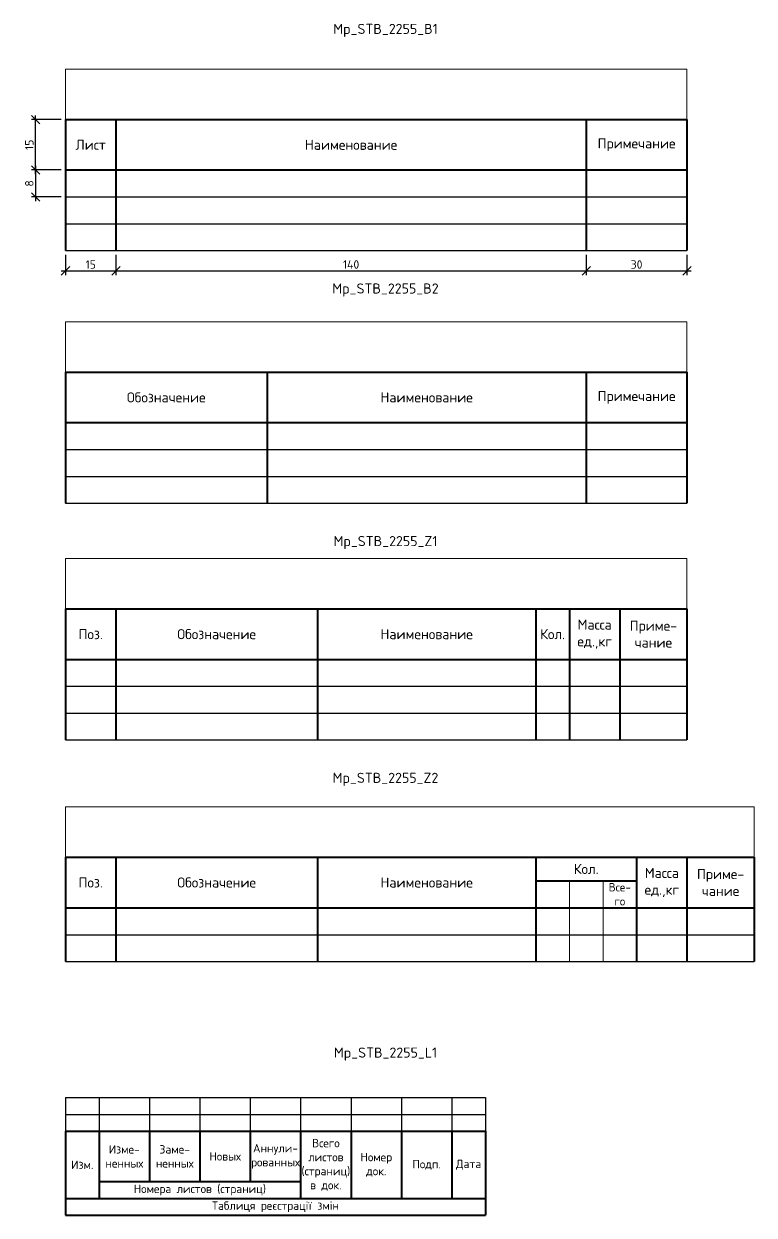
# Model space of a CAD drawing. Header units: millimetres. Extents: x 1497 to 8154, y -1970 to 1505.
# Drawn here: x 2422 to 2639.4, y -1488.7 to -1134.1 of the extents above; entities that cross this region are included whole.
import ezdxf

# ---------------------------------------------------------------- set-up
doc = ezdxf.new("R2010")
doc.units = ezdxf.units.MM
doc.styles.add('MpTextStyle', font='isocpeur.ttf')
doc.dimstyles.new('MpDimStyle', dxfattribs={"dimtxt": 2.5, "dimasz": 2.5, "dimexe": 1.25, "dimexo": 1.25, "dimtad": 1, "dimdec": 0, "dimdsep": 46, "dimtxsty": 'MpTextStyle', "dimblk": 'OBLIQUE', "dimcen": 2.5, "dimdle": 1.25, "dimadec": 0, "dimazin": 0, "dimtfac": 1, "dimtdec": 0, "dimtix": 1, "dimtmove": 2, "dimatfit": 3, "dimfxl": 1, "dimarcsym": 0})

# ---------------------------------------------------------------- blocks, each defined once
blk = doc.blocks.new('_Oblique')
at = {"color": 0, "linetype": 'ByBlock', "lineweight": -2}
blk.add_line((-0.5, -0.5), (0.5, 0.5), dxfattribs=at)
blk = doc.blocks.new('*D108')
at = {"color": 0, "lineweight": -2, "transparency": 16777216}
for p, q in [((2434.41, -1202.81), (2434.41, -1208.82)), ((2449.41, -1202.81), (2449.41, -1208.82)), ((2433.16, -1207.57), (2450.66, -1207.57))]:
    blk.add_line(p, q, dxfattribs=at)
at = {"layer": 'Defpoints', "color": 0, "transparency": 16777216}
for p in [(2434.41, -1201.56), (2449.41, -1201.56), (2449.41, -1207.57)]:
    blk.add_point(p, dxfattribs=at)
at = {"color": 0, "lineweight": -2, "transparency": 16777216, "xscale": 2.5, "yscale": 2.5, "zscale": 2.5, "rotation": 180}
blk.add_blockref('_Oblique', (2434.41, -1207.57), dxfattribs=at)
at = {"color": 0, "lineweight": -2, "transparency": 16777216, "xscale": 2.5, "yscale": 2.5, "zscale": 2.5}
blk.add_blockref('_Oblique', (2449.41, -1207.57), dxfattribs=at)
at = {"color": 0, "transparency": 16777216, "insert": (2441.91, -1205.69), "char_height": 2.5, "attachment_point": 5, "style": 'MpTextStyle'}
blk.add_mtext('15', dxfattribs=at)
blk = doc.blocks.new('*D109')
at = {"color": 0, "lineweight": -2, "transparency": 16777216}
for p, q in [((2449.41, -1202.81), (2449.41, -1208.82)), ((2589.41, -1202.81), (2589.41, -1208.82)), ((2448.16, -1207.57), (2590.66, -1207.57))]:
    blk.add_line(p, q, dxfattribs=at)
at = {"layer": 'Defpoints', "color": 0, "transparency": 16777216}
for p in [(2449.41, -1201.56), (2589.41, -1201.56), (2589.41, -1207.57)]:
    blk.add_point(p, dxfattribs=at)
at = {"color": 0, "lineweight": -2, "transparency": 16777216, "xscale": 2.5, "yscale": 2.5, "zscale": 2.5, "rotation": 180}
blk.add_blockref('_Oblique', (2449.41, -1207.57), dxfattribs=at)
at = {"color": 0, "lineweight": -2, "transparency": 16777216, "xscale": 2.5, "yscale": 2.5, "zscale": 2.5}
blk.add_blockref('_Oblique', (2589.41, -1207.57), dxfattribs=at)
at = {"color": 0, "transparency": 16777216, "insert": (2519.41, -1205.69), "char_height": 2.5, "attachment_point": 5, "style": 'MpTextStyle'}
blk.add_mtext('140', dxfattribs=at)
blk = doc.blocks.new('*D110')
at = {"color": 0, "lineweight": -2, "transparency": 16777216}
for p, q in [((2589.41, -1202.81), (2589.41, -1208.82)), ((2619.41, -1202.81), (2619.41, -1208.82)), ((2588.16, -1207.57), (2620.66, -1207.57))]:
    blk.add_line(p, q, dxfattribs=at)
at = {"layer": 'Defpoints', "color": 0, "transparency": 16777216}
for p in [(2589.41, -1201.56), (2619.41, -1201.56), (2619.41, -1207.57)]:
    blk.add_point(p, dxfattribs=at)
at = {"color": 0, "lineweight": -2, "transparency": 16777216, "xscale": 2.5, "yscale": 2.5, "zscale": 2.5, "rotation": 180}
blk.add_blockref('_Oblique', (2589.41, -1207.57), dxfattribs=at)
at = {"color": 0, "lineweight": -2, "transparency": 16777216, "xscale": 2.5, "yscale": 2.5, "zscale": 2.5}
blk.add_blockref('_Oblique', (2619.41, -1207.57), dxfattribs=at)
at = {"color": 0, "transparency": 16777216, "insert": (2604.41, -1205.69), "char_height": 2.5, "attachment_point": 5, "style": 'MpTextStyle'}
blk.add_mtext('30', dxfattribs=at)
blk = doc.blocks.new('*D111')
at = {"color": 0, "lineweight": -2, "transparency": 16777216}
for p, q in [((2433.16, -1162.56), (2424.27, -1162.56)), ((2425.52, -1178.81), (2425.52, -1161.31)), ((2433.16, -1177.56), (2424.27, -1177.56))]:
    blk.add_line(p, q, dxfattribs=at)
at = {"layer": 'Defpoints', "color": 0, "transparency": 16777216}
for p in [(2425.52, -1162.56), (2434.41, -1162.56), (2434.41, -1177.56)]:
    blk.add_point(p, dxfattribs=at)
at = {"color": 0, "lineweight": -2, "transparency": 16777216, "xscale": 2.5, "yscale": 2.5, "zscale": 2.5}
for p, rotation in [((2425.52, -1162.56), 90), ((2425.52, -1177.56), 270)]:
    blk.add_blockref('_Oblique', p, dxfattribs=dict(at, rotation=rotation))
at = {"color": 0, "transparency": 16777216, "insert": (2423.64, -1170.06), "char_height": 2.5, "attachment_point": 5, "rotation": 90, "style": 'MpTextStyle'}
blk.add_mtext('15', dxfattribs=at)
blk = doc.blocks.new('*D112')
at = {"color": 0, "lineweight": -2, "transparency": 16777216}
for p, q in [((2425.52, -1176.31), (2425.52, -1186.81)), ((2433.16, -1177.56), (2424.27, -1177.56)), ((2433.16, -1185.56), (2424.27, -1185.56))]:
    blk.add_line(p, q, dxfattribs=at)
at = {"layer": 'Defpoints', "color": 0, "transparency": 16777216}
for p in [(2434.41, -1177.56), (2425.52, -1185.56), (2434.41, -1185.56)]:
    blk.add_point(p, dxfattribs=at)
at = {"color": 0, "lineweight": -2, "transparency": 16777216, "xscale": 2.5, "yscale": 2.5, "zscale": 2.5}
for p, rotation in [((2425.52, -1177.56), 90), ((2425.52, -1185.56), 270)]:
    blk.add_blockref('_Oblique', p, dxfattribs=dict(at, rotation=rotation))
at = {"color": 0, "transparency": 16777216, "insert": (2423.64, -1181.56), "char_height": 2.5, "attachment_point": 5, "rotation": 90, "style": 'MpTextStyle'}
blk.add_mtext('8', dxfattribs=at)
blk = doc.blocks.new('*T103')
at = {"color": 0, "linetype": 'ByBlock', "lineweight": 40}
for p, q in [((0, -15), (185, -15)), ((0, -15), (0, -54)), ((15, -15), (15, -54)), ((155, -15), (155, -54)), ((185, -15), (185, -54)), ((0, -30), (185, -30))]:
    blk.add_line(p, q, dxfattribs=at)
at = {"color": 0, "linetype": 'ByBlock', "lineweight": -2}
for p, q in [((0, -38), (185, -38)), ((0, -46), (185, -46)), ((0, -54), (185, -54))]:
    blk.add_line(p, q, dxfattribs=at)
at = {"layer": 'Defpoints', "color": 8, "linetype": 'ByBlock', "lineweight": 0}
for p, q in [((0, 0), (185, 0)), ((0, 0), (0, -15)), ((185, 0), (185, -15))]:
    blk.add_line(p, q, dxfattribs=at)
at = {"color": 0, "char_height": 3, "attachment_point": 5, "style": 'MpTextStyle'}
for s, insert, width in [('Лист', (7.5, -22.5), 15), ('Наименование', (85, -22.5), 140), ('Примечание', (170, -22.5), 30)]:
    blk.add_mtext(s, dxfattribs=dict(at, insert=insert, width=width))
blk = doc.blocks.new('*T104')
at = {"color": 0, "linetype": 'ByBlock', "lineweight": 40}
for p, q in [((0, -15), (185, -15)), ((0, -15), (0, -54)), ((60, -15), (60, -54)), ((155, -15), (155, -54)), ((185, -15), (185, -54)), ((0, -30), (185, -30))]:
    blk.add_line(p, q, dxfattribs=at)
at = {"color": 0, "linetype": 'ByBlock', "lineweight": -2}
for p, q in [((0, -38), (185, -38)), ((0, -46), (185, -46)), ((0, -54), (185, -54))]:
    blk.add_line(p, q, dxfattribs=at)
at = {"layer": 'Defpoints', "color": 8, "linetype": 'ByBlock', "lineweight": 0}
for p, q in [((0, 0), (185, 0)), ((0, 0), (0, -15)), ((185, 0), (185, -15))]:
    blk.add_line(p, q, dxfattribs=at)
at = {"color": 0, "char_height": 3, "attachment_point": 5, "style": 'MpTextStyle'}
for s, insert, width in [('Обозначение', (30, -22.5), 60), ('Наименование', (107.5, -22.5), 95), ('Примечание', (170, -22.5), 30)]:
    blk.add_mtext(s, dxfattribs=dict(at, insert=insert, width=width))
blk = doc.blocks.new('*T105')
at = {"color": 0, "linetype": 'ByBlock', "lineweight": 40}
for p, q in [((0, -15), (185, -15)), ((0, -15), (0, -54)), ((15, -15), (15, -54)), ((75, -15), (75, -54)), ((140, -15), (140, -54)), ((150, -15), (150, -54)), ((165, -15), (165, -54)), ((185, -15), (185, -54)), ((0, -30), (185, -30))]:
    blk.add_line(p, q, dxfattribs=at)
at = {"color": 0, "linetype": 'ByBlock', "lineweight": -2}
for p, q in [((0, -38), (185, -38)), ((0, -46), (185, -46)), ((0, -54), (185, -54))]:
    blk.add_line(p, q, dxfattribs=at)
at = {"layer": 'Defpoints', "color": 8, "linetype": 'ByBlock', "lineweight": 0}
for p, q in [((0, 0), (185, 0)), ((0, 0), (0, -15)), ((185, 0), (185, -15))]:
    blk.add_line(p, q, dxfattribs=at)
at = {"color": 0, "char_height": 3, "attachment_point": 5, "style": 'MpTextStyle'}
for s, insert, width in [('Поз.', (7.5, -22.5), 15), ('Обозначение', (45, -22.5), 60), ('Наименование', (107.5, -22.5), 65), ('Кол.', (145, -22.5), 10), ('Масса\\Pед.,кг', (157.5, -22.5), 15), ('Приме-\\Pчание', (175, -22.5), 20)]:
    blk.add_mtext(s, dxfattribs=dict(at, insert=insert, width=width))
blk = doc.blocks.new('*T106')
at = {"color": 0, "linetype": 'ByBlock', "lineweight": 40}
for p, q in [((0, -15), (205, -15)), ((0, -15), (0, -46.05)), ((15, -15), (15, -46.05)), ((75, -15), (75, -46.05)), ((140, -15), (140, -46.05)), ((170, -15), (170, -46.05)), ((185, -15), (185, -46.05)), ((205, -15), (205, -46.05)), ((140, -22), (170, -22)), ((0, -30.05), (205, -30.05))]:
    blk.add_line(p, q, dxfattribs=at)
at = {"color": 0, "linetype": 'ByBlock', "lineweight": 20}
for p, q in [((150, -22), (150, -46.05)), ((160, -22), (160, -46.05))]:
    blk.add_line(p, q, dxfattribs=at)
at = {"color": 0, "linetype": 'ByBlock', "lineweight": -2}
for p, q in [((0, -38.05), (205, -38.05)), ((0, -46.05), (205, -46.05))]:
    blk.add_line(p, q, dxfattribs=at)
at = {"layer": 'Defpoints', "color": 8, "linetype": 'ByBlock', "lineweight": 0}
for p, q in [((0, 0), (205, 0)), ((0, 0), (0, -15)), ((205, 0), (205, -15))]:
    blk.add_line(p, q, dxfattribs=at)
at = {"color": 0, "attachment_point": 5, "style": 'MpTextStyle'}
for s, insert, char_height, width in [('Кол.', (155, -18.5), 3, 30), ('Поз.', (7.5, -22.52), 3, 15), ('Обозначение', (45, -22.52), 3, 60), ('Наименование', (107.5, -22.52), 3, 65), ('Масса\\Pед.,кг', (177.5, -22.52), 3, 15), ('Приме-\\Pчание', (195, -22.52), 3, 20), ('Все-\\Pго', (165, -26.02), 2.5, 10)]:
    blk.add_mtext(s, dxfattribs=dict(at, insert=insert, char_height=char_height, width=width))
blk = doc.blocks.new('*T107')
at = {"color": 0, "linetype": 'ByBlock', "lineweight": -2}
for p, q in [((0, 0), (125, 0)), ((0, 0), (0, -10)), ((10, 0), (10, -10)), ((25, 0), (25, -10)), ((40, 0), (40, -10)), ((55, 0), (55, -10)), ((70, 0), (70, -10)), ((85, 0), (85, -10)), ((100, 0), (100, -10)), ((115, 0), (115, -10)), ((125, 0), (125, -10)), ((0, -5), (125, -5))]:
    blk.add_line(p, q, dxfattribs=at)
at = {"color": 0, "linetype": 'ByBlock', "lineweight": 40}
for p, q in [((0, -10), (125, -10)), ((0, -10), (0, -35)), ((10, -10), (10, -30)), ((25, -10), (25, -25)), ((40, -10), (40, -25)), ((55, -10), (55, -25)), ((70, -10), (70, -30)), ((85, -10), (85, -30)), ((100, -10), (100, -30)), ((115, -10), (115, -30)), ((125, -10), (125, -35)), ((10, -25), (70, -25)), ((0, -30), (125, -30)), ((0, -35), (125, -35))]:
    blk.add_line(p, q, dxfattribs=at)
at = {"color": 0, "char_height": 2.5, "attachment_point": 5, "style": 'MpTextStyle'}
for s, insert, width in [('Изме- ненных', (17.5, -17.5), 15), ('Заме- ненных', (32.5, -17.5), 15), ('Аннули- рованных', (62.5, -17.5), 15), ('Всего листов (страниц) в док.', (77.5, -20), 15), ('Новых', (47.5, -17.5), 15), ('Номер док.', (92.5, -20), 15), ('Изм.', (5, -20), 10), ('Подп.', (107.5, -20), 15), ('Дата', (120, -20), 10), ('Номера листов (страниц)', (40, -27.5), 60), ('Таблиця реєстрації змін', (62.5, -32.5), 125)]:
    blk.add_mtext(s, dxfattribs=dict(at, insert=insert, width=width))

msp = doc.modelspace()

# ---------------------------------------------------------------- block references
for name, p in [('*T103', (2434.41, -1147.56)), ('*T104', (2434.41, -1222.75)), ('*T105', (2434.41, -1293.22)), ('*T106', (2434.41, -1367.12)), ('*T107', (2434.41, -1453.66))]:
    msp.add_blockref(name, p)

# ---------------------------------------------------------------- texts
at = {"char_height": 3, "attachment_point": 5, "style": 'MpTextStyle'}
for s, insert in [('Mp_STB_2255_B1', (2529.66, -1136.01)), ('Mp_STB_2255_B2', (2529.66, -1213.28)), ('Mp_STB_2255_Z1', (2529.66, -1288.47)), ('Mp_STB_2255_Z2', (2529.66, -1358.93)), ('Mp_STB_2255_L1', (2529.66, -1440.71))]:
    msp.add_mtext_dynamic_manual_height_columns(s, width=51.718, gutter_width=15, heights=[0], dxfattribs=dict(at, insert=insert))

# ---------------------------------------------------------------- dimensions: what is measured, and where the dimension line sits
for base, p2, picture, middle in [((2425.52, -1162.56), (2434.41, -1162.56), '*D111', (2423.64, -1170.06)), ((2425.52, -1185.56), (2434.41, -1185.56), '*D112', (2423.64, -1181.56))]:
    dim = msp.add_linear_dim(base=base, p1=(2434.41, -1177.56), p2=p2, angle=90, dimstyle='MpDimStyle')
    dim.commit()
    dim.dimension.update_dxf_attribs({"geometry": picture, "text_midpoint": middle})
for base, p1, p2, picture, middle in [((2449.41, -1207.57), (2434.41, -1201.56), (2449.41, -1201.56), '*D108', (2441.91, -1205.69)), ((2589.41, -1207.57), (2449.41, -1201.56), (2589.41, -1201.56), '*D109', (2519.41, -1205.69)), ((2619.41, -1207.57), (2589.41, -1201.56), (2619.41, -1201.56), '*D110', (2604.41, -1205.69))]:
    dim = msp.add_linear_dim(base=base, p1=p1, p2=p2, dimstyle='MpDimStyle')
    dim.commit()
    dim.dimension.update_dxf_attribs({"geometry": picture, "text_midpoint": middle})

doc.saveas('drawing.dxf')
